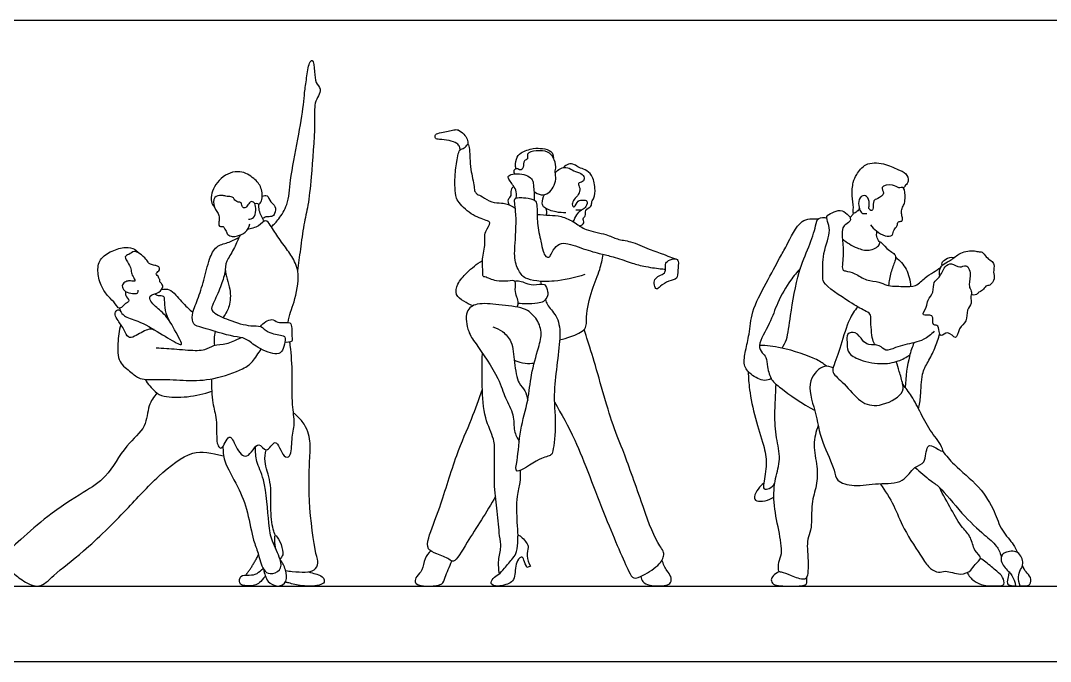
# Model space of a CAD drawing. Header units: millimetres. Extents: x 1.9 to 19.7, y 0.9 to 24.9.
# Drawn here: x 9.414 to 13.575, y 19.627 to 22.218 of the extents above; entities that cross this region are included whole.
import ezdxf

# ---------------------------------------------------------------- set-up
doc = ezdxf.new("R2010")
doc.units = ezdxf.units.MM
for name, color, linetype, true_color in [('AG-DIAGRAM', 7, 'Continuous', 0xfecc66), ('AG-PEOPLE', 7, 'Continuous', 0x66ccff), ('X-VPRT', 6, 'Continuous', 0xff00ff)]:
    doc.layers.add(name, color=color, linetype=linetype, true_color=true_color)

msp = doc.modelspace()

# ---------------------------------------------------------------- linework, layer by layer
at = {"layer": 'AG-DIAGRAM'}
msp.add_line((2.2184, 19.9319), (16.8488, 19.9319), dxfattribs=at)
at = {"layer": 'AG-PEOPLE'}
msp.add_line((11.5187, 21.1528), (11.5161, 21.1635), dxfattribs=at)
for points, knots in [([(10.427, 21.3843), (10.4379, 21.394), (10.4583, 21.4159), (10.4972, 21.4761), (10.502, 21.5768), (10.5341, 21.7345), (10.5577, 21.8737), (10.5606, 21.9266), (10.5696, 21.9843), (10.5767, 22.0433), (10.5956, 22.0663), (10.6035, 22.0079), (10.6029, 21.9678), (10.6299, 21.9424), (10.6169, 21.912), (10.5993, 21.8818), (10.6045, 21.7939), (10.5886, 21.5868), (10.5769, 21.4738), (10.5572, 21.3929), (10.5441, 21.2929), (10.5365, 21.235), (10.5332, 21.2056)], [0, 0, 0, 0, 0.381968, 0.85326, 1.428218, 2.177004, 2.859885, 3.272884, 3.715308, 4.168725, 4.386629, 4.775388, 5.161455, 5.481964, 5.78872, 6.115887, 6.646811, 7.489555, 8.111525, 8.629347, 9.205413, 9.749461, 9.749461, 9.749461, 9.749461]), ([(11.1901, 21.695), (11.1899, 21.6993), (11.1879, 21.708), (11.1769, 21.7239), (11.1451, 21.7342), (11.1085, 21.7377), (11.0884, 21.7388), (11.088, 21.7608), (11.1161, 21.7647), (11.1642, 21.7759), (11.1825, 21.7787), (11.206, 21.7587), (11.219, 21.7396), (11.2214, 21.7246), (11.2213, 21.7174)], [0, 0, 0, 0, 0.206342, 0.449687, 0.78306, 1.143335, 1.379065, 1.595462, 1.88875, 2.301257, 2.545869, 2.853402, 3.13513, 3.403906, 3.403906, 3.403906, 3.403906]), ([(11.4197, 21.0598), (11.4225, 21.0647), (11.4278, 21.0764), (11.4179, 21.1009), (11.4096, 21.129), (11.4184, 21.1709), (11.3805, 21.1634), (11.3368, 21.1631), (11.312, 21.1737), (11.291, 21.182), (11.2807, 21.1826), (11.2835, 21.2046), (11.2755, 21.2484), (11.2939, 21.3086), (11.2843, 21.364), (11.3189, 21.4015), (11.2909, 21.4116), (11.2322, 21.4312), (11.1796, 21.486), (11.1713, 21.5101), (11.1682, 21.5547), (11.1689, 21.5964), (11.1775, 21.6612), (11.1844, 21.6895), (11.1938, 21.6993), (11.2108, 21.7031), (11.2238, 21.7259), (11.2277, 21.6932), (11.2297, 21.6602), (11.2316, 21.6161), (11.2473, 21.5491), (11.2475, 21.5265), (11.2589, 21.5151), (11.2811, 21.5064), (11.3155, 21.4803), (11.3573, 21.481), (11.3796, 21.4764), (11.4027, 21.4663), (11.4128, 21.4595)], [0, 0, 0, 0, 0.23943, 0.527438, 0.854728, 1.182179, 1.489359, 1.881357, 2.185971, 2.457416, 2.613886, 2.856002, 3.24565, 3.70544, 4.141236, 4.49857, 4.74784, 5.216477, 5.713263, 6.003938, 6.377152, 6.765588, 7.235736, 7.542158, 7.739878, 7.985274, 8.217276, 8.482817, 8.830117, 9.223493, 9.704542, 9.9716, 10.183983, 10.464785, 10.84472, 11.211322, 11.490031, 11.840776, 11.840776, 11.840776, 11.840776]), ([(11.4882, 21.5277), (11.4959, 21.5206), (11.5159, 21.5095), (11.5488, 21.5182), (11.5663, 21.5445), (11.5811, 21.5755), (11.5711, 21.6053), (11.5794, 21.6267), (11.5685, 21.6652), (11.5448, 21.6909), (11.5002, 21.6936), (11.4542, 21.6842), (11.4674, 21.6565), (11.444, 21.6536), (11.448, 21.6243), (11.4339, 21.6093), (11.42, 21.6229), (11.404, 21.6121), (11.4072, 21.6018), (11.4092, 21.5978)], [0, 0, 0, 0, 0.326396, 0.646046, 0.967891, 1.301993, 1.612902, 1.884531, 2.240201, 2.570878, 2.962777, 3.318725, 3.56869, 3.794416, 4.091179, 4.317395, 4.542068, 4.761444, 4.974002, 4.974002, 4.974002, 4.974002]), ([(11.4156, 21.6184), (11.4125, 21.6313), (11.4146, 21.6597), (11.4332, 21.6866), (11.4861, 21.7031), (11.5211, 21.7016), (11.5611, 21.6932), (11.566, 21.6715), (11.5668, 21.6622)], [0, 0, 0, 0, 0.365336, 0.687958, 1.106972, 1.461786, 1.809675, 2.115721, 2.115721, 2.115721, 2.115721]), ([(12.8033, 21.4589), (12.8009, 21.454), (12.7954, 21.4465), (12.7745, 21.4323), (12.7826, 21.4663), (12.7702, 21.5087), (12.7768, 21.5643), (12.791, 21.5965), (12.8262, 21.6452), (12.9018, 21.6441), (12.9572, 21.6155), (12.9926, 21.604), (13.0062, 21.5683), (12.9893, 21.5522), (12.984, 21.5443), (12.9808, 21.5407)], [0, 0, 0, 0, 0.229597, 0.452207, 0.72255, 1.117481, 1.534827, 1.875226, 2.292083, 2.769106, 3.220595, 3.560794, 3.879112, 4.13677, 4.351868, 4.351868, 4.351868, 4.351868]), ([(10.3595, 21.4785), (10.363, 21.4795), (10.3707, 21.4805), (10.3776, 21.4731), (10.392, 21.4908), (10.3902, 21.5451), (10.3569, 21.5809), (10.3007, 21.6184), (10.216, 21.5888), (10.18, 21.5147), (10.1847, 21.4794), (10.1927, 21.4683), (10.1968, 21.4637)], [0, 0, 0, 0, 0.190871, 0.344372, 0.579151, 0.993436, 1.394925, 1.849446, 2.369311, 2.87938, 3.208428, 3.456175, 3.456175, 3.456175, 3.456175]), ([(11.4169, 21.5011), (11.4187, 21.5116), (11.4177, 21.534), (11.4013, 21.5537), (11.3905, 21.572), (11.379, 21.5892), (11.4046, 21.5989), (11.4388, 21.5997), (11.4701, 21.5891), (11.4851, 21.5689), (11.4863, 21.547), (11.4899, 21.5107), (11.4894, 21.4923)], [0, 0, 0, 0, 0.326837, 0.616051, 0.89054, 1.115967, 1.378956, 1.72819, 2.056671, 2.330121, 2.599114, 3.030625, 3.030625, 3.030625, 3.030625]), ([(11.5742, 21.6013), (11.5793, 21.6087), (11.5925, 21.6218), (11.6261, 21.627), (11.6476, 21.6085), (11.6795, 21.6029), (11.6934, 21.5832), (11.6882, 21.5645), (11.6603, 21.5619), (11.678, 21.5398), (11.669, 21.5131), (11.6504, 21.4966), (11.6407, 21.4766), (11.6448, 21.4669), (11.6533, 21.4614), (11.6645, 21.4944), (11.6856, 21.4917), (11.7069, 21.4921), (11.7002, 21.4631), (11.6822, 21.4517), (11.6654, 21.4504), (11.6575, 21.452)], [0, 0, 0, 0, 0.300725, 0.619988, 0.92292, 1.247693, 1.514125, 1.744391, 1.997927, 2.250905, 2.548379, 2.842822, 3.105973, 3.283024, 3.420167, 3.726829, 3.985058, 4.216104, 4.488709, 4.75475, 5.038382, 5.038382, 5.038382, 5.038382]), ([(11.6728, 21.3873), (11.6795, 21.3895), (11.695, 21.3988), (11.6825, 21.4182), (11.7005, 21.4271), (11.6909, 21.454), (11.7239, 21.4643), (11.7192, 21.4875), (11.7345, 21.5005), (11.7364, 21.5418), (11.7255, 21.5942), (11.6964, 21.6155), (11.67, 21.623), (11.6525, 21.6368), (11.6264, 21.641), (11.6129, 21.6297), (11.608, 21.6234)], [0, 0, 0, 0, 0.265516, 0.499705, 0.719706, 0.989516, 1.289506, 1.540098, 1.781256, 2.146446, 2.569135, 2.905461, 3.204279, 3.475676, 3.759726, 4.043434, 4.043434, 4.043434, 4.043434]), ([(11.3891, 21.4718), (11.3855, 21.4786), (11.3804, 21.4963), (11.3999, 21.5086), (11.3934, 21.5338), (11.4022, 21.5436), (11.4063, 21.5479)], [0, 0, 0, 0, 0.27818, 0.529674, 0.804683, 1.049053, 1.049053, 1.049053, 1.049053]), ([(12.8485, 21.3921), (12.8552, 21.3829), (12.8711, 21.3665), (12.9044, 21.3451), (12.9403, 21.3455), (12.9402, 21.3736), (12.958, 21.3866), (12.9574, 21.4087), (12.9772, 21.404), (12.9778, 21.4213), (12.9719, 21.438), (12.9746, 21.4589), (12.9852, 21.4761), (12.9885, 21.4969), (12.9877, 21.5491), (12.9594, 21.5379), (12.942, 21.5581), (12.8802, 21.5495), (12.9118, 21.5177), (12.8772, 21.4966), (12.8569, 21.4925), (12.8609, 21.4611), (12.8529, 21.4449), (12.8387, 21.4585), (12.845, 21.4714), (12.8416, 21.5044), (12.8142, 21.5163), (12.796, 21.4857), (12.8035, 21.4572), (12.8103, 21.4368), (12.8268, 21.4366), (12.8333, 21.4383)], [0, 0, 0, 0, 0.331918, 0.692593, 0.994523, 1.261778, 1.524104, 1.756765, 1.963349, 2.166098, 2.412008, 2.668, 2.91445, 3.191149, 3.560777, 3.806709, 4.099513, 4.474928, 4.75542, 5.07703, 5.322342, 5.625725, 5.829319, 6.033143, 6.243567, 6.55854, 6.823547, 7.127562, 7.439021, 7.685503, 7.941004, 7.941004, 7.941004, 7.941004]), ([(10.3351, 21.4153), (10.3421, 21.4155), (10.3599, 21.4177), (10.3651, 21.4513), (10.3633, 21.4785), (10.3471, 21.4897), (10.3343, 21.4777), (10.326, 21.4608), (10.3136, 21.4592), (10.3074, 21.4709), (10.3064, 21.4844), (10.2911, 21.4822), (10.2754, 21.4944), (10.2714, 21.5078), (10.2472, 21.5049), (10.2385, 21.5098), (10.2237, 21.5111), (10.1904, 21.5087), (10.1925, 21.4601), (10.2185, 21.4325), (10.2161, 21.4096), (10.2128, 21.3905), (10.2211, 21.3829), (10.2348, 21.3886), (10.2371, 21.3728), (10.2461, 21.3676), (10.2487, 21.3504), (10.2699, 21.3427), (10.291, 21.3474), (10.3248, 21.3584), (10.3367, 21.3832), (10.3395, 21.3957)], [0, 0, 0, 0, 0.26561, 0.585393, 0.887499, 1.108098, 1.33251, 1.582018, 1.758042, 1.958402, 2.150784, 2.354771, 2.606294, 2.806562, 3.072329, 3.253855, 3.47482, 3.773251, 4.136432, 4.488863, 4.757982, 5.003952, 5.173703, 5.365217, 5.566094, 5.748111, 5.972935, 6.228321, 6.498579, 6.832866, 7.190312, 7.190312, 7.190312, 7.190312]), ([(10.3983, 21.4066), (10.394, 21.4131), (10.3864, 21.427), (10.3766, 21.45), (10.3761, 21.4677), (10.377, 21.4763)], [0, 0, 0, 0, 0.2804725, 0.5676856, 0.8615103, 0.8615103, 0.8615103, 0.8615103]), ([(10.39, 21.5086), (10.3962, 21.5106), (10.4134, 21.5145), (10.4214, 21.4826), (10.4466, 21.469), (10.4421, 21.4376), (10.4296, 21.4229), (10.4085, 21.4268), (10.4001, 21.4219), (10.3918, 21.4174)], [0, 0, 0, 0, 0.274003, 0.600436, 0.919685, 1.245211, 1.503488, 1.779254, 1.996018, 1.996018, 1.996018, 1.996018]), ([(11.6941, 21.1911), (11.6542, 21.1769), (11.5714, 21.162), (11.503, 21.1624), (11.4534, 21.1746), (11.4351, 21.1912), (11.4063, 21.2436), (11.4129, 21.3188), (11.4192, 21.4397), (11.4051, 21.5021), (11.4187, 21.5013), (11.4221, 21.5018)], [-4.008904, -4.008904, -4.008904, -4.008904, -3.35582, -2.869817, -2.475432, -2.194397, -1.770011, -1.259406, -0.601172, -0.185642, 0, 0, 0, 0]), ([(11.4221, 21.5018), (11.43, 21.5023), (11.4449, 21.5025), (11.4846, 21.4979), (11.4994, 21.4843), (11.501, 21.4541), (11.4999, 21.3978), (11.5157, 21.3268), (11.5236, 21.2876), (11.5338, 21.2635), (11.5501, 21.2586), (11.5576, 21.2753), (11.5765, 21.3075), (11.6097, 21.3253), (11.6887, 21.2938), (11.7585, 21.2739), (11.8077, 21.2642), (11.8792, 21.2388), (11.9286, 21.2242), (11.9978, 21.2143), (12.0122, 21.2134), (12.0194, 21.2129)], [0, 0, 0, 0, 0.282042, 0.641442, 0.884231, 1.18653, 1.627806, 2.1265, 2.496821, 2.780517, 2.982213, 3.209473, 3.56194, 3.894685, 4.419596, 4.919744, 5.33215, 5.826711, 6.262951, 6.735111, 7.004302, 7.004302, 7.004302, 7.004302]), ([(11.6165, 21.441), (11.6034, 21.4406), (11.5791, 21.4421), (11.5278, 21.458), (11.5194, 21.4795), (11.5245, 21.5048), (11.5313, 21.5146)], [0, 0, 0, 0, 0.362358, 0.771243, 1.03254, 1.379087, 1.379087, 1.379087, 1.379087]), ([(11.5007, 21.4342), (11.5178, 21.4333), (11.5523, 21.4297), (11.598, 21.4301), (11.6569, 21.4007), (11.6957, 21.368), (11.7802, 21.3564), (11.8244, 21.3316), (11.8804, 21.3273), (11.9518, 21.2923), (12.0102, 21.2747), (12.0431, 21.2601), (12.0552, 21.2563), (12.0609, 21.2545)], [0, 0, 0, 0, 0.414516, 0.807199, 1.264866, 1.683555, 2.207576, 2.61955, 3.044759, 3.563683, 4.022527, 4.361582, 4.606893, 4.606893, 4.606893, 4.606893]), ([(11.538, 21.4315), (11.5397, 21.4362), (11.5412, 21.4464), (11.5391, 21.4539), (11.5377, 21.4574)], [0, 0, 0, 0, 0.2243723, 0.4191067, 0.4191067, 0.4191067, 0.4191067]), ([(11.6471, 21.4041), (11.6506, 21.414), (11.6603, 21.4329), (11.673, 21.4468), (11.68, 21.453)], [0, 0, 0, 0, 0.3250279, 0.6313516, 0.6313516, 0.6313516, 0.6313516]), ([(12.8677, 20.9064), (12.8637, 20.9136), (12.8538, 20.9266), (12.8482, 21.0072), (12.8503, 21.0326), (12.8196, 21.0472), (12.7651, 21.0778), (12.6499, 21.1558), (12.6584, 21.1854), (12.6496, 21.2658), (12.6873, 21.3582), (12.6794, 21.3954), (12.6651, 21.4292), (12.6948, 21.4402), (12.7256, 21.4564), (12.7545, 21.4373), (12.7751, 21.412), (12.7475, 21.3927), (12.7336, 21.3818), (12.7325, 21.3366), (12.7426, 21.2802), (12.7292, 21.2092), (12.7479, 21.2053), (12.7887, 21.1978), (12.8291, 21.1634), (12.8836, 21.1653), (12.9127, 21.1429), (12.9802, 21.1445), (13.0322, 21.1392), (13.0683, 21.1812), (13.0994, 21.1979), (13.1224, 21.2133), (13.1324, 21.22)], [0, 0, 0, 0, 0.284195, 0.789293, 1.065482, 1.357144, 1.835497, 2.484545, 2.766484, 3.270747, 3.838694, 4.187899, 4.492739, 4.781344, 5.109031, 5.433253, 5.722255, 6.017366, 6.252863, 6.612087, 7.07163, 7.524749, 7.727113, 8.086267, 8.50214, 8.904623, 9.240813, 9.701379, 10.107017, 10.508415, 10.86991, 11.150883, 11.150883, 11.150883, 11.150883]), ([(12.7656, 21.4212), (12.7691, 21.4246), (12.7754, 21.4322), (12.7782, 21.4368), (12.7796, 21.4391)], [0, 0, 0, 0, 0.2179533, 0.3793235, 0.3793235, 0.3793235, 0.3793235]), ([(10.4952, 20.9972), (10.4984, 21.0281), (10.5222, 21.0781), (10.5439, 21.1935), (10.5157, 21.258), (10.4795, 21.3067), (10.4402, 21.3618), (10.4248, 21.3887), (10.4035, 21.419), (10.3782, 21.3831), (10.3435, 21.3766), (10.33, 21.3726)], [8.514503, 8.514503, 8.514503, 8.514503, 9.043155, 9.662835, 10.139511, 10.595813, 11.069095, 11.406506, 11.699103, 12.047168, 12.410432, 12.410432, 12.410432, 12.410432]), ([(12.4473, 20.7703), (12.4387, 20.7663), (12.4193, 20.7568), (12.362, 20.7854), (12.3319, 20.8242), (12.3436, 20.8856), (12.3596, 20.9515), (12.3656, 21.0445), (12.426, 21.1542), (12.481, 21.2591), (12.5091, 21.3057), (12.5616, 21.4216), (12.6146, 21.4174), (12.6365, 21.4159)], [0, 0, 0, 0, 0.302759, 0.741722, 1.128563, 1.560362, 2.031461, 2.57262, 3.21791, 3.826542, 4.265505, 4.87104, 5.331754, 5.331754, 5.331754, 5.331754]), ([(12.4907, 20.8938), (12.4974, 20.9051), (12.5131, 20.9304), (12.5248, 21.0301), (12.5543, 21.2026), (12.598, 21.2971), (12.6274, 21.3842), (12.6327, 21.4236), (12.6611, 21.4228), (12.6714, 21.4197)], [0, 0, 0, 0, 0.356931, 0.920587, 1.678572, 2.274165, 2.812251, 3.136209, 3.460127, 3.460127, 3.460127, 3.460127]), ([(10.3008, 21.3509), (10.2943, 21.3395), (10.283, 21.3057), (10.2509, 21.2553), (10.2329, 21.2101), (10.2649, 21.1325), (10.26, 21.0635), (10.2435, 21.0346), (10.2323, 21.0173)], [12.809786, 12.809786, 12.809786, 12.809786, 13.217916, 13.647128, 14.040237, 14.562916, 15.039293, 15.452444, 15.452444, 15.452444, 15.452444]), ([(12.8868, 21.3213), (12.8817, 21.3263), (12.8726, 21.3383), (12.8723, 21.3571), (12.8743, 21.3657)], [0, 0, 0, 0, 0.2629055, 0.5558608, 0.5558608, 0.5558608, 0.5558608]), ([(10.241, 21.2073), (10.2364, 21.1878), (10.2263, 21.1507), (10.1977, 21.0845), (10.1821, 21.0546), (10.1938, 21.0343), (10.2568, 21.005), (10.3404, 20.9796), (10.3861, 20.9871), (10.4106, 20.9533), (10.4687, 20.9467), (10.4856, 20.94), (10.4798, 20.9082), (10.4712, 20.8761), (10.4386, 20.8645), (10.3624, 20.8979), (10.3216, 20.9371), (10.2751, 20.9371), (10.1521, 20.976), (10.109, 20.9863), (10.1039, 21.0324), (10.1314, 21.0911), (10.1547, 21.1682), (10.1744, 21.2516), (10.2003, 21.3081), (10.2515, 21.3182), (10.2805, 21.3335), (10.2956, 21.3405)], [0, 0, 0, 0, 0.44695, 0.93933, 1.257654, 1.500237, 1.978131, 2.529, 2.896437, 3.249837, 3.684257, 3.902015, 4.21102, 4.538398, 4.844421, 5.365828, 5.790812, 6.181842, 6.839507, 7.206309, 7.555912, 8.020115, 8.545199, 9.085383, 9.520018, 9.918172, 10.325615, 10.325615, 10.325615, 10.325615]), ([(12.7344, 21.3359), (12.7513, 21.3199), (12.7928, 21.2971), (12.8395, 21.2838), (12.8873, 21.3053), (12.8854, 21.3328), (12.9134, 21.2908), (12.9544, 21.2733), (12.9468, 21.2429), (12.9283, 21.1987), (12.9229, 21.1642), (12.9212, 21.1465)], [0, 0, 0, 0, 0.474858, 0.874522, 1.260958, 1.462655, 1.808567, 2.183589, 2.464117, 2.86, 3.275724, 3.275724, 3.275724, 3.275724]), ([(9.8384, 21.1223), (9.8376, 21.1169), (9.8346, 21.1054), (9.8588, 21.0846), (9.8365, 21.0735), (9.8292, 21.066), (9.8108, 21.048), (9.7964, 21.0762), (9.7661, 21.1029), (9.7386, 21.1413), (9.723, 21.1979), (9.729, 21.256), (9.7825, 21.2878), (9.8346, 21.3056), (9.8755, 21.2963), (9.8834, 21.2856), (9.8868, 21.2807)], [0, 0, 0, 0, 0.233452, 0.514403, 0.753443, 0.961786, 1.209411, 1.491404, 1.865283, 2.260395, 2.701271, 3.122366, 3.56208, 3.995472, 4.350851, 4.594098, 4.594098, 4.594098, 4.594098]), ([(9.9537, 20.9684), (9.9447, 20.9696), (9.9252, 20.9737), (9.8769, 20.9396), (9.8456, 20.9327), (9.8337, 20.9692), (9.8072, 21.0034), (9.7942, 21.0266), (9.797, 21.0435), (9.8094, 21.0506), (9.8143, 21.0475), (9.8206, 21.038), (9.8308, 21.0187), (9.8929, 21.005), (9.9741, 20.9565), (10.0432, 20.9129), (10.0705, 20.9049), (10.0482, 20.9438), (10.01, 21.0208), (9.9599, 21.0602), (9.939, 21.0805), (9.9317, 21.1091), (9.9663, 21.1118), (9.99, 21.1352), (9.9871, 21.1529), (9.9741, 21.161), (9.9782, 21.1711), (9.9702, 21.1757), (9.9711, 21.1849), (9.9616, 21.1906), (9.9614, 21.1984), (9.9779, 21.2081), (9.973, 21.2241), (9.9598, 21.227), (9.9423, 21.2315), (9.9297, 21.2371), (9.9212, 21.2549), (9.8966, 21.2758), (9.8724, 21.2894), (9.8524, 21.2713), (9.8285, 21.2647), (9.852, 21.2346), (9.8618, 21.2091), (9.8598, 21.1976), (9.8702, 21.1796), (9.8804, 21.1605), (9.8561, 21.1667), (9.8438, 21.1647), (9.8246, 21.1561), (9.8231, 21.1341), (9.8432, 21.1163), (9.8717, 21.1135), (9.89, 21.1142), (9.8895, 21.1247), (9.8888, 21.1285)], [0, 0, 0, 0, 0.302383, 0.742557, 1.034119, 1.363845, 1.753804, 2.046029, 2.269461, 2.46871, 2.624596, 2.624596, 2.927197, 3.369092, 3.950465, 4.479246, 4.701036, 5.021929, 5.578383, 6.037174, 6.347601, 6.60915, 6.918059, 7.241664, 7.465204, 7.674692, 7.840061, 7.99686, 8.161665, 8.342445, 8.482167, 8.719179, 8.92372, 9.129947, 9.376423, 9.583987, 9.83283, 10.164608, 10.45014, 10.738078, 10.978737, 11.300086, 11.606618, 11.794424, 12.064108, 12.280692, 12.519997, 12.740017, 12.98772, 13.232794, 13.518987, 13.832811, 14.054713, 14.249452, 14.249452, 14.249452, 14.249452]), ([(11.5919, 20.9278), (11.6075, 20.9305), (11.6355, 20.9389), (11.7057, 20.9665), (11.695, 21.0233), (11.7211, 21.1302), (11.756, 21.2094), (11.7644, 21.252), (11.7681, 21.2724)], [0, 0, 0, 0, 0.39935, 0.86281, 1.268296, 1.87708, 2.423059, 2.880003, 2.880003, 2.880003, 2.880003]), ([(13.1288, 21.1852), (13.127, 21.1914), (13.1244, 21.2046), (13.1383, 21.2348), (13.1685, 21.2435), (13.2042, 21.2762), (13.2328, 21.2847), (13.262, 21.289), (13.2829, 21.2823), (13.3015, 21.2848), (13.3144, 21.2606), (13.3354, 21.2474), (13.3517, 21.2327), (13.3421, 21.1995), (13.3533, 21.1746), (13.3319, 21.1447), (13.3127, 21.1477), (13.3026, 21.1251), (13.2851, 21.1213), (13.2781, 21.1079), (13.262, 21.1076), (13.2552, 21.1095)], [0, 0, 0, 0, 0.249578, 0.557327, 0.873996, 1.264504, 1.577503, 1.881073, 2.145311, 2.373279, 2.655629, 2.942471, 3.190791, 3.507433, 3.800855, 4.11617, 4.345632, 4.607758, 4.838677, 5.045635, 5.307926, 5.307926, 5.307926, 5.307926]), ([(11.2414, 21.0649), (11.2284, 21.0692), (11.2051, 21.0822), (11.1675, 21.1073), (11.1779, 21.1565), (11.2175, 21.2013), (11.2574, 21.2345), (11.28, 21.2478)], [0, 0, 0, 0, 0.372166, 0.737194, 1.112568, 1.561881, 2.075564, 2.075564, 2.075564, 2.075564]), ([(12.0194, 21.2129), (12.0194, 21.2072), (12.0177, 21.1953), (11.993, 21.187), (11.9745, 21.1726), (11.9727, 21.1499), (11.9825, 21.1263), (12.0006, 21.1462), (12.0314, 21.1671), (12.0705, 21.1707), (12.0682, 21.2086), (12.0748, 21.2447), (12.0617, 21.2585), (12.0301, 21.2496), (12.0177, 21.2332), (12.0194, 21.2193), (12.0194, 21.2129)], [0, 0, 0, 0, 0.229806, 0.514881, 0.788893, 1.062944, 1.308637, 1.562331, 1.928938, 2.258855, 2.589688, 2.939135, 3.156225, 3.472607, 3.726734, 3.981591, 3.981591, 3.981591, 3.981591]), ([(12.95, 21.2608), (12.9668, 21.2478), (12.9969, 21.2155), (13.0094, 21.1669), (13.0104, 21.1428)], [0, 0, 0, 0, 0.4541989, 0.9374964, 0.9374964, 0.9374964, 0.9374964]), ([(13.2473, 21.2121), (13.2443, 21.2195), (13.2336, 21.2325), (13.2076, 21.2151), (13.176, 21.2408), (13.1449, 21.2249), (13.1297, 21.177), (13.0997, 21.1628), (13.1063, 21.1181), (13.0769, 21.0884), (13.0785, 21.0611), (13.0458, 21.0172), (13.1095, 21.0376), (13.0942, 20.9812), (13.1215, 20.9914), (13.1257, 20.9619), (13.1311, 20.9354), (13.1617, 20.9692), (13.1967, 20.9189), (13.2037, 20.9782), (13.2407, 20.9997), (13.2343, 21.0482), (13.2597, 21.0741), (13.2501, 21.0989), (13.2604, 21.1197), (13.2464, 21.1387), (13.2471, 21.1596), (13.2518, 21.1832), (13.2508, 21.2033), (13.2473, 21.2121)], [0, 0, 0, 0, 0.256452, 0.53836, 0.874558, 1.179651, 1.574298, 1.878756, 2.234221, 2.583788, 2.89496, 3.220089, 3.553432, 3.890023, 4.108635, 4.400574, 4.641484, 4.946379, 5.286479, 5.635052, 6.001956, 6.374817, 6.698156, 6.971546, 7.230017, 7.491135, 7.746019, 8.02697, 8.333008, 8.333008, 8.333008, 8.333008]), ([(13.1376, 21.2276), (13.1367, 21.2313), (13.1355, 21.2406), (13.1515, 21.2538), (13.1738, 21.2635), (13.1871, 21.2605)], [0, 0, 0, 0, 0.2312525, 0.5408161, 0.913362, 0.913362, 0.913362, 0.913362]), ([(12.5648, 21.2155), (12.5505, 21.2002), (12.5233, 21.1687), (12.4683, 21.076), (12.4462, 20.9958), (12.3885, 20.9079), (12.4097, 20.8743), (12.4295, 20.8574), (12.4303, 20.8163), (12.4469, 20.7608), (12.488, 20.7307), (12.5736, 20.6663), (12.6222, 20.6428)], [0, 0, 0, 0, 0.450265, 1.028472, 1.572017, 2.129788, 2.451147, 2.72766, 3.08464, 3.503383, 3.90779, 4.631354, 4.631354, 4.631354, 4.631354]), ([(11.4091, 21.1646), (11.4164, 21.1654), (11.4323, 21.1692), (11.4831, 21.1404), (11.5348, 21.1625), (11.5435, 21.1221), (11.5465, 21.1048), (11.5271, 21.0789), (11.502, 21.0752), (11.4561, 21.0709), (11.4355, 21.0731), (11.4249, 21.0745)], [0, 0, 0, 0, 0.272261, 0.704761, 1.095392, 1.414785, 1.663444, 1.968912, 2.261092, 2.651184, 2.978765, 2.978765, 2.978765, 2.978765]), ([(10.0147, 21.0038), (10.008, 21.0172), (9.9974, 21.0443), (9.9959, 21.0863), (9.9944, 21.1053), (9.9697, 21.104), (9.9596, 21.1094), (9.9542, 21.1119)], [0, 0, 0, 0, 0.386679, 0.761062, 0.981898, 1.243456, 1.48791, 1.48791, 1.48791, 1.48791]), ([(9.9832, 21.1307), (9.9933, 21.1329), (10.0169, 21.1329), (10.0416, 21.1083), (10.0863, 21.0571), (10.1021, 21.0447), (10.1101, 21.0382)], [0, 0, 0, 0, 0.320502, 0.66083, 1.133515, 1.454975, 1.454975, 1.454975, 1.454975]), ([(11.5343, 21.09), (11.5368, 21.0831), (11.5408, 21.0678), (11.5843, 21.0216), (11.6017, 20.943), (11.5603, 20.7157), (11.5803, 20.5997), (11.5664, 20.4807), (11.5591, 20.4579), (11.5092, 20.4514), (11.4043, 20.3706), (11.4244, 20.45), (11.4297, 20.5638), (11.4671, 20.6823), (11.4742, 20.7846), (11.5058, 20.8934), (11.5243, 20.9574), (11.4983, 21.0179), (11.4483, 21.0613), (11.3461, 21.0669), (11.2607, 21.0798), (11.2053, 21.045), (11.2217, 20.9552), (11.2535, 20.9127), (11.3498, 20.7719), (11.3678, 20.6949), (11.4105, 20.6259), (11.4043, 20.5593), (11.4207, 20.5297), (11.4287, 20.5162)], [0, 0, 0, 0, 0.27306, 0.709192, 1.228825, 2.09703, 2.766419, 3.373566, 3.620087, 4.032659, 4.614732, 4.993138, 5.636877, 6.282489, 6.874361, 7.48785, 7.953995, 8.401194, 8.857635, 9.44144, 9.981248, 10.399015, 10.909192, 11.355976, 12.099014, 12.631355, 13.135715, 13.599854, 13.993444, 13.993444, 13.993444, 13.993444]), ([(12.7961, 21.0608), (12.7837, 21.0443), (12.7582, 21.0096), (12.7305, 20.9072), (12.6987, 20.8214), (12.6908, 20.7914), (12.7472, 20.7495), (12.8033, 20.6714), (12.8824, 20.6513), (12.9829, 20.7033), (12.9799, 20.7489), (12.9643, 20.7996), (12.9566, 20.826), (12.9524, 20.8393)], [0, 0, 0, 0, 0.446917, 1.040724, 1.584116, 1.864645, 2.316397, 2.8759, 3.374831, 3.943217, 4.297069, 4.70811, 5.076526, 5.076526, 5.076526, 5.076526]), ([(9.8186, 20.9886), (9.8112, 20.964), (9.8055, 20.9143), (9.8044, 20.8352), (9.8611, 20.7977), (9.8945, 20.7631), (9.9806, 20.7702), (10.0848, 20.7606), (10.1918, 20.7646), (10.31, 20.8045), (10.351, 20.8364), (10.3651, 20.8601), (10.3805, 20.8817), (10.3863, 20.8893)], [0, 0, 0, 0, 0.506573, 1.000625, 1.454458, 1.840474, 2.35732, 2.953314, 3.561055, 4.201541, 4.606211, 4.912405, 5.155194, 5.155194, 5.155194, 5.155194]), ([(10.3825, 20.9811), (10.3929, 20.9957), (10.4306, 21.0196), (10.4498, 20.991), (10.5074, 21.0043), (10.5095, 20.9725), (10.5095, 20.9345), (10.5134, 20.9197), (10.4903, 20.9148), (10.4812, 20.9171)], [0, 0, 0, 0, 0.422977, 0.725628, 1.12334, 1.405048, 1.768726, 1.964309, 2.271799, 2.271799, 2.271799, 2.271799]), ([(11.3224, 20.9792), (11.3362, 20.9752), (11.3632, 20.9624), (11.4033, 20.9197), (11.4077, 20.8366), (11.422, 20.7508), (11.4537, 20.7239), (11.4607, 20.6962), (11.4628, 20.6831)], [0, 0, 0, 0, 0.380122, 0.804444, 1.336694, 1.870549, 2.231153, 2.59657, 2.59657, 2.59657, 2.59657]), ([(9.9621, 20.8948), (9.9761, 20.8942), (10.0044, 20.8931), (10.0895, 20.8853), (10.1588, 20.8826), (10.1934, 20.9091), (10.2471, 20.9085), (10.2796, 20.9245), (10.3057, 20.9361)], [0, 0, 0, 0, 0.373774, 0.909701, 1.386974, 1.751961, 2.164041, 2.588853, 2.588853, 2.588853, 2.588853]), ([(10.2006, 20.9608), (10.2006, 20.9607), (10.1943, 20.942), (10.1945, 20.9233), (10.1966, 20.9049)], [15.9067638, 15.9067638, 15.9067638, 15.9067638, 15.9094365, 16.3402538, 16.3402538, 16.3402538, 16.3402538]), ([(11.5706, 20.676), (11.5999, 20.6253), (11.6605, 20.5226), (11.769, 20.2225), (11.8655, 20), (11.889, 19.9571), (11.9332, 19.9753), (11.9979, 20.0164), (12.0214, 20.0654), (11.9782, 20.1107), (11.9204, 20.2796), (11.8466, 20.4873), (11.8004, 20.5917), (11.7237, 20.8727), (11.7017, 20.9349), (11.6907, 20.9685)], [0, 0, 0, 0, 0.767328, 1.823398, 2.697656, 3.023928, 3.373811, 3.873036, 4.244772, 4.644409, 5.40505, 6.262389, 6.914753, 7.881252, 8.477373, 8.477373, 8.477373, 8.477373]), ([(13.1055, 20.9618), (13.0936, 20.9488), (13.0639, 20.9265), (13.0243, 20.915), (12.9509, 20.8993), (12.9084, 20.8769), (12.8861, 20.911), (12.8392, 20.9028), (12.815, 20.9242), (12.792, 20.9624), (12.7481, 20.9544), (12.7555, 20.9167), (12.7511, 20.8779), (12.7986, 20.8442), (12.8878, 20.8254), (12.9598, 20.8381), (12.9927, 20.8563), (13.0073, 20.8668)], [0, 0, 0, 0, 0.412488, 0.783452, 1.280451, 1.646174, 1.964622, 2.334508, 2.650361, 3.017257, 3.333273, 3.654425, 3.996667, 4.403663, 4.949654, 5.433143, 5.850428, 5.850428, 5.850428, 5.850428]), ([(13.0425, 20.6481), (13.0457, 20.6658), (13.0532, 20.7), (13.0528, 20.7902), (13.0807, 20.8371), (13.1102, 20.8936), (13.1227, 20.9326), (13.1279, 20.9526)], [0, 0, 0, 0, 0.417905, 0.947254, 1.368645, 1.81682, 2.26446, 2.26446, 2.26446, 2.26446]), ([(10.1856, 20.7695), (10.1845, 20.7372), (10.1866, 20.6706), (10.2086, 20.6085), (10.2038, 20.5189), (10.2126, 20.4954), (10.2292, 20.4815), (10.2578, 20.5599), (10.2821, 20.4919), (10.3294, 20.4285), (10.3739, 20.5317), (10.4064, 20.4576), (10.4477, 20.5447), (10.4706, 20.4494), (10.5109, 20.4527), (10.507, 20.5296), (10.5243, 20.5886), (10.509, 20.6675), (10.5132, 20.787), (10.508, 20.8711), (10.5021, 20.9137), (10.5015, 20.9183)], [0, 0, 0, 0, 0.56832, 1.051803, 1.587966, 1.872241, 2.066583, 2.4849, 2.881683, 3.31963, 3.787614, 4.139245, 4.533284, 4.992711, 5.265904, 5.739711, 6.202825, 6.709151, 7.342455, 7.971979, 8.048313, 8.048313, 8.048313, 8.048313]), ([(12.6698, 20.8208), (12.6572, 20.8305), (12.6334, 20.8518), (12.4854, 20.9), (12.4298, 20.9035), (12.3997, 20.9048)], [0, 0, 0, 0, 0.392796, 1.08505, 1.62557, 1.62557, 1.62557, 1.62557]), ([(13.0237, 20.9155), (13.0165, 20.8972), (13.0029, 20.8602), (12.9892, 20.7766), (12.9886, 20.7346)], [0, 0, 0, 0, 0.436623, 1.074631, 1.074631, 1.074631, 1.074631]), ([(11.3484, 19.9816), (11.3459, 19.9995), (11.3425, 20.0352), (11.3579, 20.0904), (11.3478, 20.1358), (11.3404, 20.2388), (11.3258, 20.3313), (11.3295, 20.4632), (11.3298, 20.5262), (11.2845, 20.6126), (11.2784, 20.7415), (11.2774, 20.8284), (11.2805, 20.8725)], [0, 0, 0, 0, 0.426512, 0.852432, 1.246582, 1.82347, 2.407243, 3.063153, 3.521235, 4.074708, 4.733363, 5.400399, 5.400399, 5.400399, 5.400399]), ([(11.4086, 20.8445), (11.4226, 20.8385), (11.4526, 20.8309), (11.477, 20.8317), (11.489, 20.8332)], [0, 0, 0, 0, 0.3915699, 0.7405248, 0.7405248, 0.7405248, 0.7405248]), ([(12.697, 20.8133), (12.686, 20.818), (12.659, 20.8306), (12.5836, 20.7611), (12.6283, 20.6367), (12.6461, 20.5169), (12.7062, 20.4043), (12.7072, 20.3531), (12.7877, 20.3316), (12.878, 20.3497), (12.9834, 20.3427), (13.0209, 20.4186), (13.074, 20.4228), (13.0714, 20.5032), (13.1017, 20.4992), (13.1492, 20.4643), (13.1289, 20.5123), (13.0796, 20.5702), (13.0449, 20.6458), (13.0081, 20.7116), (12.9887, 20.7335), (12.9811, 20.7458), (12.9775, 20.7515)], [0, 0, 0, 0, 0.340269, 0.847793, 1.477216, 2.126097, 2.756844, 3.129187, 3.602071, 4.167311, 4.726999, 5.209596, 5.583149, 6.032102, 6.298702, 6.665401, 6.963515, 7.478182, 8.009726, 8.498515, 8.800509, 9.055862, 9.055862, 9.055862, 9.055862]), ([(9.9174, 20.7677), (9.9268, 20.7488), (9.9564, 20.7162), (9.9929, 20.6938), (10.0916, 20.6939), (10.1541, 20.7085), (10.1858, 20.7201)], [0, 0, 0, 0, 0.458245, 0.830477, 1.388419, 1.968845, 1.968845, 1.968845, 1.968845]), ([(12.3542, 20.7982), (12.3548, 20.7739), (12.3576, 20.7243), (12.3803, 20.6094), (12.417, 20.5029), (12.4314, 20.4292), (12.4173, 20.3523), (12.4132, 20.3211), (12.442, 20.3238), (12.4569, 20.3388), (12.4616, 20.3482)], [0, 0, 0, 0, 0.485696, 1.101549, 1.707475, 2.204901, 2.707514, 2.979858, 3.237826, 3.55672, 3.55672, 3.55672, 3.55672]), ([(11.3324, 20.2942), (11.2978, 20.2305), (11.2246, 20.1241), (11.1672, 20.0194), (11.1439, 20.0432), (11.0968, 20.0619), (11.0538, 20.0785), (11.0613, 20.1343), (11.1131, 20.2552), (11.1708, 20.4608), (11.237, 20.6033), (11.2657, 20.6872), (11.2796, 20.7278)], [0, 0, 0, 0, 0.854267, 1.41919, 1.679291, 2.100965, 2.467328, 2.850194, 3.516856, 4.374917, 5.105231, 5.762314, 5.762314, 5.762314, 5.762314]), ([(12.6367, 20.5812), (12.6277, 20.5561), (12.6138, 20.503), (12.6348, 20.4158), (12.6327, 20.3369), (12.6064, 20.2668), (12.6129, 20.1691), (12.5959, 20.1323), (12.5911, 20.0904), (12.597, 20.0478), (12.5962, 19.9678), (12.5792, 19.9544), (12.5291, 19.9718), (12.4876, 19.9907), (12.4749, 19.9858), (12.4754, 20.0311), (12.4949, 20.0637), (12.4772, 20.1616), (12.4537, 20.2682), (12.4607, 20.3659), (12.4885, 20.4446), (12.4651, 20.5324), (12.46, 20.6248), (12.4655, 20.7123), (12.466, 20.7358), (12.4664, 20.7471)], [0, 0, 0, 0, 0.508052, 1.042826, 1.54072, 2.03817, 2.590954, 2.951139, 3.302294, 3.695201, 4.188791, 4.431214, 4.853821, 5.226495, 5.463448, 5.832383, 6.177534, 6.729047, 7.337811, 7.894903, 8.404962, 8.936048, 9.495929, 10.020507, 10.351493, 10.351493, 10.351493, 10.351493]), ([(9.9647, 20.7125), (9.9524, 20.6963), (9.9263, 20.6622), (9.9246, 20.5698), (9.8347, 20.5033), (9.763, 20.3661), (9.667, 20.3119), (9.5226, 20.2174), (9.4191, 20.1241), (9.3409, 20.0551), (9.3394, 20.0149), (9.381, 19.9881), (9.4231, 19.95), (9.4925, 19.9181), (9.5499, 19.981), (9.677, 20.0749), (9.8436, 20.2409), (9.9626, 20.373), (10.1078, 20.4911), (10.1822, 20.4683), (10.2335, 20.4588)], [0, 0, 0, 0, 0.45165, 0.976926, 1.576452, 2.281136, 2.889655, 3.639447, 4.306202, 4.875737, 5.194215, 5.579445, 6.0291, 6.4927, 6.981782, 7.677366, 8.564207, 9.35807, 10.100067, 10.744525, 10.744525, 10.744525, 10.744525]), ([(10.4849, 19.994), (10.4937, 19.9929), (10.5416, 19.9873), (10.6021, 19.9853), (10.6186, 20.0271), (10.6032, 20.0648), (10.5737, 20.285), (10.5823, 20.4477), (10.5861, 20.5148), (10.5704, 20.5815), (10.5296, 20.6212), (10.5164, 20.6313)], [13.993331, 13.993331, 13.993331, 13.993331, 14.118894, 14.660365, 14.984595, 15.335924, 16.136164, 16.889132, 17.359313, 17.857007, 18.081263, 18.081263, 18.081263, 18.081263]), ([(10.2313, 20.4968), (10.2315, 20.4769), (10.2315, 20.4345), (10.2957, 20.3326), (10.3323, 20.2332), (10.3521, 20.1165), (10.3739, 20.0686), (10.3902, 19.9963), (10.4204, 19.9768), (10.469, 19.9923), (10.4658, 20.0431), (10.4265, 20.1155), (10.4149, 20.1851), (10.4042, 20.3637), (10.3641, 20.4307), (10.3626, 20.4748), (10.3627, 20.4948)], [0, 0, 0, 0, 0.446212, 1.065665, 1.680758, 2.2947, 2.727116, 3.208, 3.530498, 3.896632, 4.273404, 4.787503, 5.290636, 6.054045, 6.566994, 7.013528, 7.013528, 7.013528, 7.013528]), ([(10.4435, 20.1361), (10.44, 20.1444), (10.4316, 20.1619), (10.4213, 20.2554), (10.4296, 20.3488), (10.395, 20.4338), (10.4023, 20.4669), (10.4054, 20.4823)], [0, 0, 0, 0, 0.300344, 0.847229, 1.425399, 1.962263, 2.358999, 2.358999, 2.358999, 2.358999]), ([(13.1394, 20.4779), (13.1546, 20.459), (13.1845, 20.4195), (13.2913, 20.3366), (13.3508, 20.2359), (13.3736, 20.1568), (13.4279, 20.1018), (13.437, 20.0781), (13.4419, 20.067)], [0, 0, 0, 0, 0.485399, 1.142037, 1.757832, 2.273862, 2.759368, 3.103204, 3.103204, 3.103204, 3.103204]), ([(11.4245, 20.1367), (11.4228, 20.1545), (11.4204, 20.1889), (11.4165, 20.2948), (11.4349, 20.3481), (11.4344, 20.3831), (11.4336, 20.3994)], [0, 0, 0, 0, 0.424338, 1.013367, 1.453627, 1.859671, 1.859671, 1.859671, 1.859671]), ([(13.0286, 20.4114), (13.0485, 20.3934), (13.0903, 20.3564), (13.1305, 20.3339), (13.2164, 20.2214), (13.3039, 20.1415), (13.3587, 20.0972), (13.3711, 20.0689), (13.3772, 20.0502)], [0, 0, 0, 0, 0.510074, 0.899654, 1.56671, 2.204503, 2.668788, 3.040188, 3.040188, 3.040188, 3.040188]), ([(12.4171, 20.3482), (12.4081, 20.3414), (12.3931, 20.3258), (12.3753, 20.2937), (12.3854, 20.268), (12.4392, 20.2771), (12.4577, 20.2917)], [0, 0, 0, 0, 0.33014, 0.664115, 0.908243, 1.386614, 1.386614, 1.386614, 1.386614]), ([(12.8875, 20.3456), (12.9071, 20.3168), (12.9463, 20.2565), (12.977, 20.1662), (13.0584, 20.0449), (13.0858, 20.0027), (13.1229, 19.9825), (13.1516, 19.9985), (13.2105, 19.9719), (13.2564, 19.9926), (13.2675, 20.0194), (13.3062, 20.046), (13.2643, 20.0726), (13.2554, 20.1341), (13.216, 20.1672), (13.1736, 20.2435), (13.1418, 20.3002), (13.127, 20.3304)], [0, 0, 0, 0, 0.581484, 1.147363, 1.785234, 2.192788, 2.53022, 2.836506, 3.280146, 3.660138, 3.971124, 4.302344, 4.644078, 5.00275, 5.399194, 5.928169, 6.499418, 6.499418, 6.499418, 6.499418]), ([(10.4452, 20.0815), (10.4423, 20.0929), (10.4413, 20.1129), (10.4395, 20.1467), (10.4656, 20.1106), (10.4751, 20.0666), (10.4727, 20.0555), (10.4642, 20.0435), (10.4618, 20.0403)], [0, 0, 0, 0, 0.342668, 0.598105, 0.912939, 1.30669, 1.560747, 1.642215, 1.642215, 1.642215, 1.642215]), ([(11.46, 20.0065), (11.4562, 20.0169), (11.4461, 20.0347), (11.4424, 20.0549), (11.4127, 20.0344), (11.4136, 19.9717), (11.3996, 19.9469), (11.3742, 19.9364), (11.3428, 19.9289), (11.3081, 19.9382), (11.3224, 19.9655), (11.3476, 19.9782), (11.3684, 20.0036), (11.404, 20.044), (11.4211, 20.0691), (11.4232, 20.1147), (11.4211, 20.1501), (11.4607, 20.1065), (11.4673, 20.0886), (11.4563, 20.0527), (11.467, 20.0246), (11.4745, 20.0118)], [6.432901, 6.432901, 6.432901, 6.432901, 6.7667, 6.981465, 7.264925, 7.724206, 8.023484, 8.315234, 8.655079, 8.956142, 9.2265, 9.534348, 9.86929, 10.29113, 10.612701, 11.013061, 11.267123, 11.647197, 11.915187, 12.252439, 12.638324, 12.638324, 12.638324, 12.638324]), ([(11.071, 20.0738), (11.0621, 20.0645), (11.0442, 20.0449), (11.0405, 19.9943), (11.0137, 19.9739), (11.0032, 19.9475), (11.0231, 19.9327), (11.0662, 19.931), (11.1216, 19.9341), (11.1269, 19.97), (11.1479, 20.0105), (11.1561, 20.0325)], [0, 0, 0, 0, 0.359929, 0.75873, 1.091673, 1.371066, 1.622512, 2.012916, 2.419281, 2.737908, 3.223664, 3.223664, 3.223664, 3.223664]), ([(13.4525, 19.9319), (13.4481, 19.9435), (13.4442, 19.9688), (13.4536, 19.9988), (13.4701, 20.0225), (13.4489, 20.0789), (13.3913, 20.07), (13.381, 20.0604), (13.3753, 20.0459), (13.3735, 20.0256), (13.4085, 19.9874), (13.42, 19.9769), (13.4328, 19.947), (13.4344, 19.9319)], [3.575314, 3.575314, 3.575314, 3.575314, 3.923299, 4.235856, 4.532951, 4.928627, 5.325998, 5.584621, 5.584621, 5.892447, 6.284544, 6.524042, 6.908258, 6.908258, 6.908258, 6.908258]), ([(10.396, 19.9991), (10.397, 19.9905), (10.402, 19.9734), (10.411, 19.9479), (10.4535, 19.9234), (10.4942, 19.9486), (10.4858, 19.9995), (10.472, 20.0272), (10.462, 20.0394)], [0, 0, 0, 0, 0.293954, 0.59134, 0.971327, 1.324615, 1.715838, 2.112927, 2.112927, 2.112927, 2.112927]), ([(11.9202, 19.9708), (11.9212, 19.9633), (11.9268, 19.9467), (11.9561, 19.9314), (12.0203, 19.9315), (12.0437, 19.9432), (12.0433, 19.9728), (12.0233, 19.9932), (12.011, 20.0215), (12.0053, 20.036)], [0, 0, 0, 0, 0.265921, 0.579601, 1.026746, 1.292289, 1.565561, 1.862938, 2.24385, 2.24385, 2.24385, 2.24385]), ([(13.2385, 19.986), (13.2454, 19.9733), (13.2648, 19.9499), (13.3066, 19.9315), (13.3591, 19.9322), (13.3936, 19.9341), (13.383, 19.9713), (13.3589, 19.991), (13.3188, 20.0261), (13.2994, 20.0391), (13.2924, 20.0428)], [0, 0, 0, 0, 0.374099, 0.754296, 1.173852, 1.462612, 1.762231, 2.094193, 2.514839, 2.761889, 2.761889, 2.761889, 2.761889]), ([(10.403, 19.9711), (10.3824, 19.9479), (10.3669, 19.93), (10.3093, 19.9326), (10.2963, 19.9431), (10.2988, 19.9776), (10.3392, 19.9757), (10.368, 19.9773), (10.3855, 19.9971), (10.394, 20.0024)], [2.118299, 2.118299, 2.118299, 2.118299, 2.541444, 2.958341, 3.183157, 3.480852, 3.825811, 4.163503, 4.448918, 4.448918, 4.448918, 4.448918]), ([(10.5776, 19.9897), (10.5975, 19.9822), (10.6287, 19.9789), (10.6462, 19.9513), (10.6264, 19.9317), (10.5485, 19.9292), (10.5067, 19.9423), (10.4878, 19.9465), (10.4832, 19.9474)], [0.132398, 0.132398, 0.132398, 0.132398, 0.529301, 0.839833, 1.111578, 1.634242, 2.087436, 2.236175, 2.236175, 2.236175, 2.236175]), ([(12.4795, 19.9894), (12.4707, 19.9872), (12.4522, 19.9725), (12.4449, 19.9576), (12.4543, 19.9315), (12.5229, 19.932), (12.5882, 19.931), (12.5918, 19.9452), (12.591, 19.9685)], [0.022035, 0.022035, 0.022035, 0.022035, 0.266821, 0.515821, 0.769308, 1.234125, 1.668018, 1.92212, 1.92212, 1.92212, 1.92212]), ([(13.4079, 19.9886), (13.4064, 19.982), (13.405, 19.9695), (13.3971, 19.9411), (13.4119, 19.9331), (13.4279, 19.9322), (13.4343, 19.9322)], [0, 0, 0, 0, 0.2553005, 0.5445437, 0.7920299, 0.9419307, 0.9419307, 0.9419307, 0.9419307]), ([(13.4522, 19.9319), (13.4575, 19.9321), (13.4752, 19.9321), (13.4967, 19.9342), (13.4983, 19.9691), (13.4745, 19.9877), (13.4665, 20.0061), (13.4625, 20.0151)], [1.07716, 1.07716, 1.07716, 1.07716, 1.195495, 1.487714, 1.779285, 2.087057, 2.395958, 2.395958, 2.395958, 2.395958])]:
    msp.add_open_spline(points, degree=3, knots=knots, dxfattribs=at)
for points, degree in [([(9.819, 21.0403), (9.8156, 21.0491), (9.8151, 21.0523), (9.8145, 21.0554)], 3), ([(10.3234, 19.9762), (10.3484, 20.0063), (10.3749, 20.0583)], 2), ([(11.4745, 20.0118), (11.4697, 20.01), (11.4648, 20.0083), (11.46, 20.0065)], 3), ([(13.4344, 19.9319), (13.4404, 19.9319), (13.4465, 19.9319), (13.4525, 19.9319)], 3)]:
    msp.add_open_spline(points, degree=degree, dxfattribs=at)
at = {"layer": 'X-VPRT'}
msp.add_lwpolyline([(1.9136, 22.2179), (1.9136, 19.6271), (17.1536, 19.6271), (17.1536, 22.2179)], close=True, dxfattribs=at)

doc.saveas('drawing.dxf')
